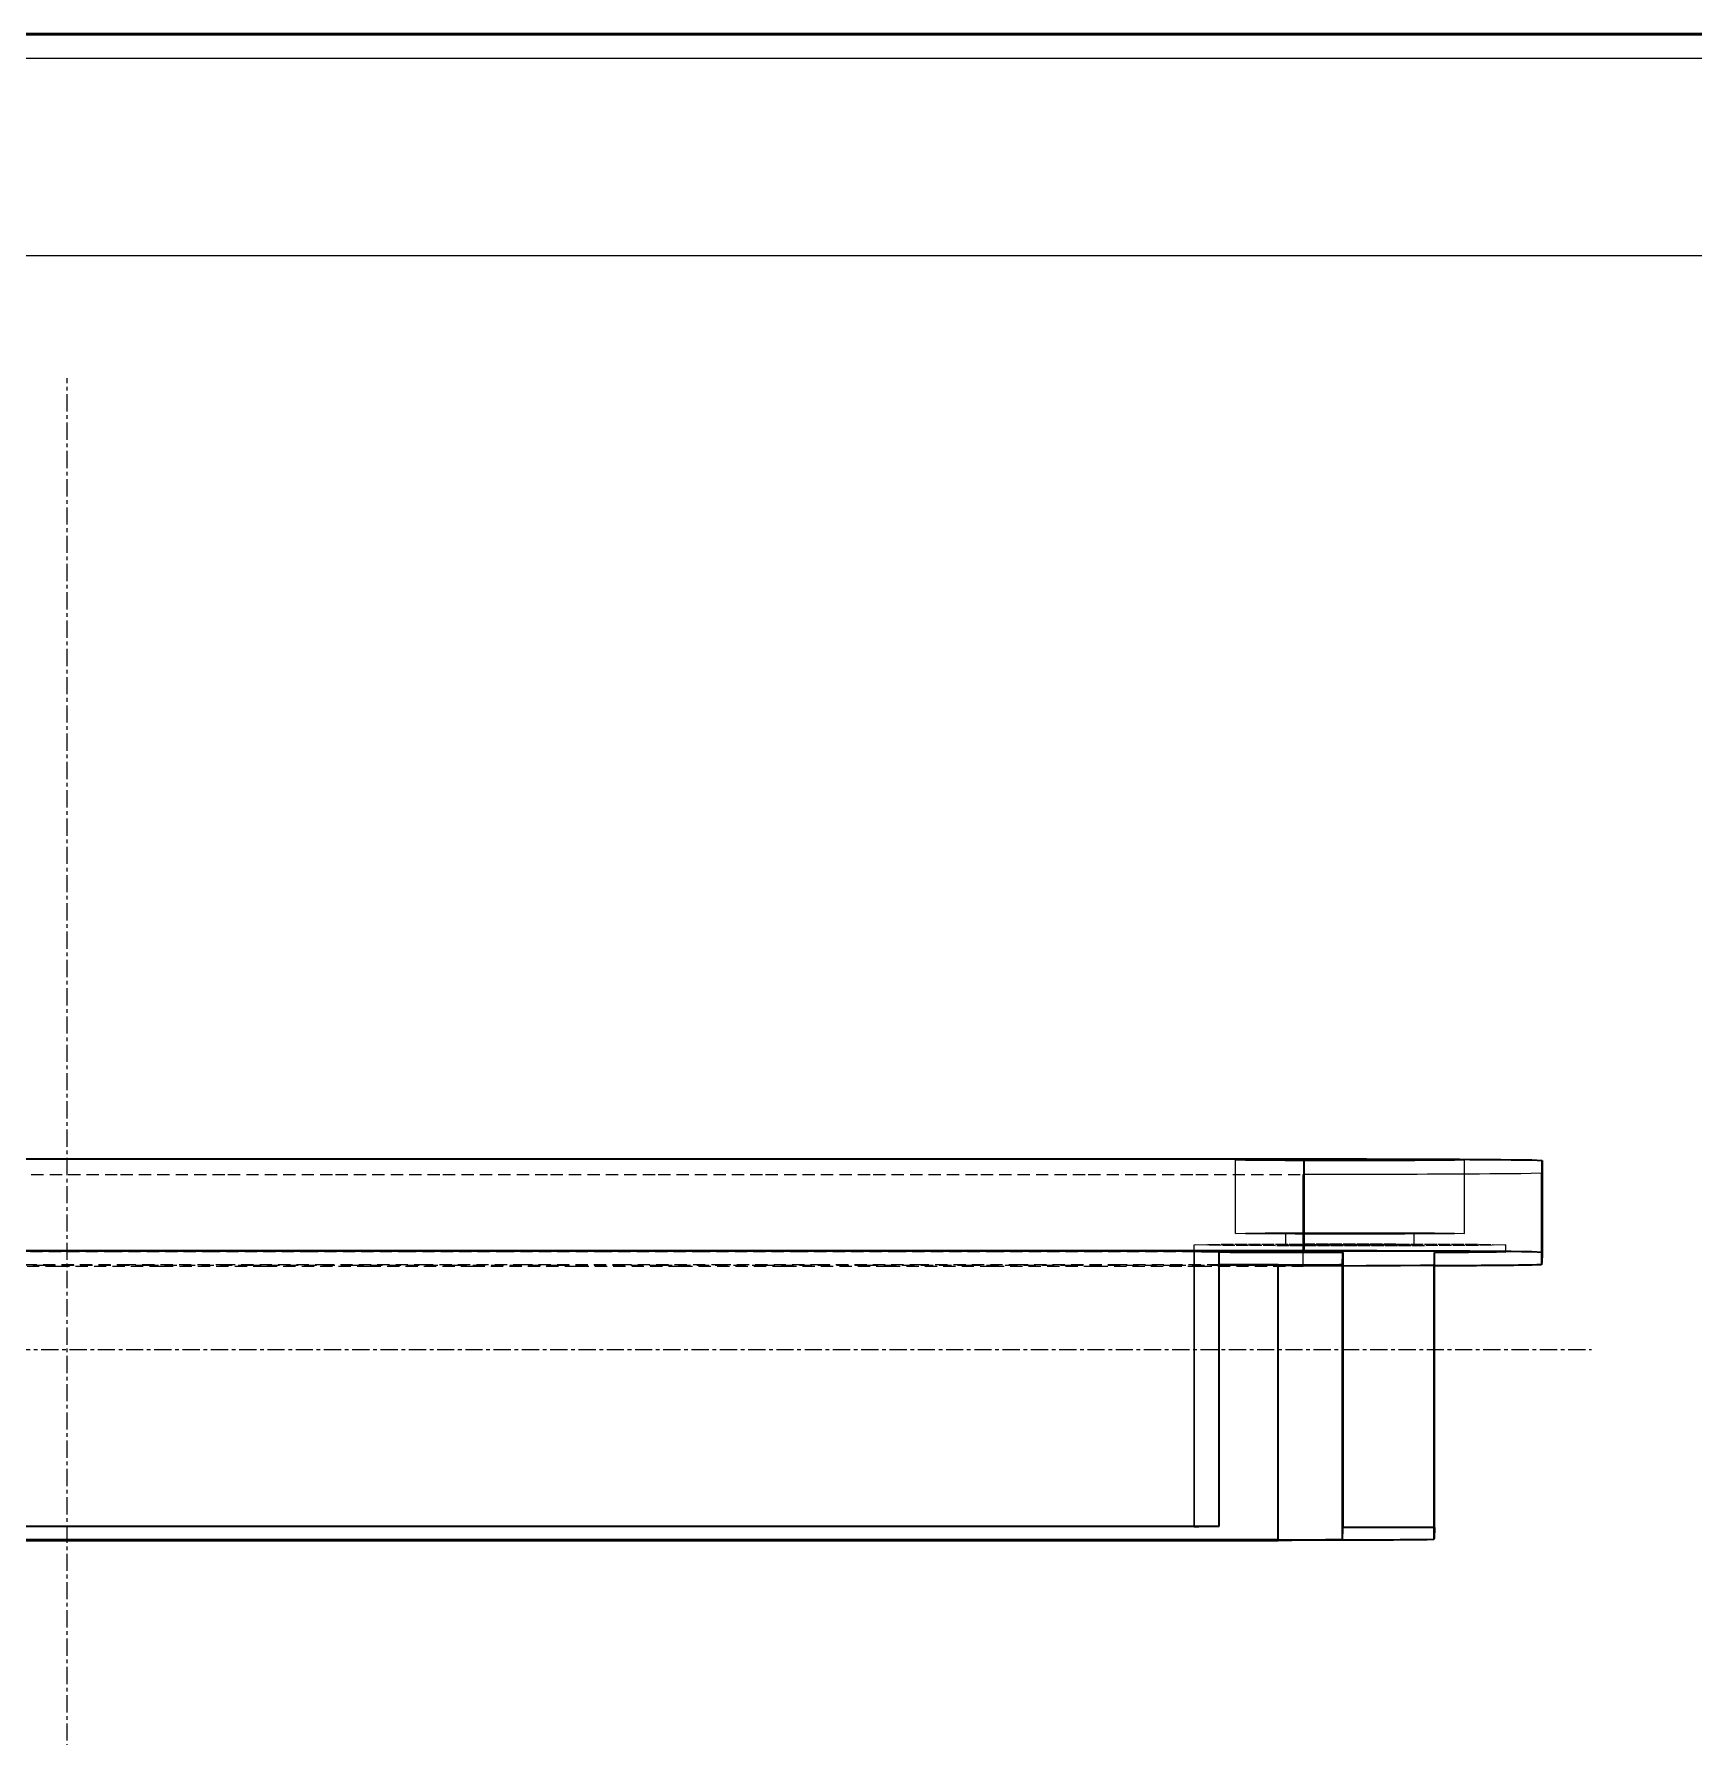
# Model space of a CAD drawing. Header units: millimetres. Extents: x 10 to 410, y 10 to 287.
# Drawn here: x 76.7 to 144.2, y 217.8 to 287 of the extents above; entities that cross this region are included whole.
import ezdxf

# ---------------------------------------------------------------- set-up
doc = ezdxf.new("R2010")
doc.units = ezdxf.units.MM
doc.linetypes.add('CENTER', pattern=[1.15, 0.7, -0.15, 0.15, -0.15])
doc.linetypes.add('DASHED', pattern=[0.75, 0.5, -0.25])
for name, color, linetype, lineweight in [('BORDER', 7, 'CONTINUOUS', 50), ('CENTER', 4, 'CENTER', 13), ('HIDDEN', 8, 'DASHED', 18), ('TITLE_BLOCK', 7, 'CONTINUOUS', 25), ('VISIBLE', 7, 'CONTINUOUS', 35)]:
    doc.layers.add(name, color=color, linetype=linetype, lineweight=lineweight)

msp = doc.modelspace()

# ---------------------------------------------------------------- linework, layer by layer
at = {"layer": 'BORDER'}
msp.add_lwpolyline([(10, 10), (410, 10), (410, 287), (10, 287)], close=True, dxfattribs=at)
at = {"layer": 'CENTER'}
for p, q in [((78, 190), (78, 273)), ((16, 233.5), (140, 233.5))]:
    msp.add_line(p, q, dxfattribs=at)
at = {"layer": 'HIDDEN'}
for points in [[(125.519, 241.207), (125.924, 241.219), (126.329, 241.223), (126.734, 241.226), (127.139, 241.229), (127.544, 241.231), (127.949, 241.232), (128.354, 241.233), (128.759, 241.234), (129.164, 241.235), (129.569, 241.235), (129.974, 241.235), (130.379, 241.235), (130.784, 241.235), (131.189, 241.235), (131.594, 241.234), (131.999, 241.233), (132.404, 241.232), (132.809, 241.231), (133.214, 241.229), (133.619, 241.226), (134.024, 241.223), (134.429, 241.219), (134.834, 241.207)], [(134.834, 241.207), (134.429, 241.196), (134.024, 241.192), (133.619, 241.189), (133.214, 241.186), (132.809, 241.184), (132.404, 241.183), (131.999, 241.182), (131.594, 241.181), (131.189, 241.18), (130.784, 241.18), (130.379, 241.179), (129.974, 241.179), (129.569, 241.18), (129.164, 241.18), (128.759, 241.181), (128.354, 241.182), (127.949, 241.183), (127.544, 241.184), (127.139, 241.186), (126.734, 241.189), (126.329, 241.192), (125.924, 241.196), (125.519, 241.207)], [(125.519, 238.227), (125.519, 238.356), (125.519, 238.486), (125.519, 238.616), (125.519, 238.745), (125.519, 238.875), (125.519, 239.004), (125.519, 239.134), (125.519, 239.264), (125.519, 239.393), (125.519, 239.523), (125.519, 239.652), (125.519, 239.782), (125.519, 239.912), (125.519, 240.041), (125.519, 240.171), (125.519, 240.3), (125.519, 240.43), (125.519, 240.559), (125.519, 240.689), (125.519, 240.819), (125.519, 240.948), (125.519, 241.078), (125.519, 241.207)], [(134.834, 241.207), (134.834, 241.207), (134.834, 241.207), (134.834, 241.207), (134.834, 241.207), (134.834, 241.207), (134.834, 241.207), (134.834, 241.207), (134.834, 241.207), (134.834, 241.207), (134.834, 241.207), (134.834, 241.207), (134.834, 241.207), (134.834, 241.207), (134.834, 241.207), (134.834, 241.207), (134.834, 241.207), (134.834, 241.207), (134.834, 241.207), (134.834, 241.207), (134.834, 241.207), (134.834, 241.207), (134.834, 241.207), (134.834, 241.207)], [(134.834, 238.227), (134.834, 238.356), (134.834, 238.486), (134.834, 238.616), (134.834, 238.745), (134.834, 238.875), (134.834, 239.004), (134.834, 239.134), (134.834, 239.264), (134.834, 239.393), (134.834, 239.523), (134.834, 239.652), (134.834, 239.782), (134.834, 239.912), (134.834, 240.041), (134.834, 240.171), (134.834, 240.3), (134.834, 240.43), (134.834, 240.559), (134.834, 240.689), (134.834, 240.819), (134.834, 240.948), (134.834, 241.078), (134.834, 241.207)], [(138, 241.196), (137.999, 241.174), (137.997, 241.151), (137.996, 241.129), (137.995, 241.106), (137.994, 241.084), (137.992, 241.062), (137.991, 241.039), (137.99, 241.017), (137.989, 240.994), (137.987, 240.972), (137.986, 240.949), (137.985, 240.927), (137.983, 240.904), (137.982, 240.882), (137.981, 240.86), (137.98, 240.837), (137.978, 240.815), (137.977, 240.792), (137.976, 240.77), (137.974, 240.747), (137.973, 240.725), (137.972, 240.703), (137.971, 240.68)], [(27.684, 240.622), (32.058, 240.622), (36.431, 240.622), (40.805, 240.622), (45.179, 240.622), (49.553, 240.622), (53.926, 240.622), (58.3, 240.622), (62.674, 240.622), (67.048, 240.622), (71.421, 240.622), (75.795, 240.622), (80.169, 240.622), (84.543, 240.622), (88.916, 240.622), (93.29, 240.622), (97.664, 240.622), (102.038, 240.622), (106.411, 240.622), (110.785, 240.622), (115.159, 240.622), (119.533, 240.622), (123.907, 240.622), (128.28, 240.622)], [(137.971, 240.68), (137.55, 240.663), (137.129, 240.656), (136.708, 240.651), (136.286, 240.647), (135.865, 240.644), (135.443, 240.641), (135.022, 240.638), (134.601, 240.636), (134.179, 240.634), (133.758, 240.632), (133.337, 240.63), (132.915, 240.629), (132.494, 240.628), (132.073, 240.626), (131.651, 240.625), (131.23, 240.625), (130.808, 240.624), (130.387, 240.623), (129.966, 240.623), (129.544, 240.622), (129.123, 240.622), (128.702, 240.622), (128.28, 240.622)], [(128.28, 236.896), (128.28, 237.058), (128.28, 237.22), (128.28, 237.382), (128.28, 237.544), (128.28, 237.706), (128.28, 237.868), (128.28, 238.03), (128.28, 238.192), (128.28, 238.354), (128.28, 238.516), (128.28, 238.678), (128.28, 238.84), (128.28, 239.002), (128.28, 239.164), (128.28, 239.326), (128.28, 239.488), (128.28, 239.65), (128.28, 239.812), (128.28, 239.974), (128.28, 240.136), (128.28, 240.298), (128.28, 240.46), (128.28, 240.622)], [(137.971, 236.954), (137.971, 237.116), (137.971, 237.278), (137.971, 237.44), (137.971, 237.602), (137.971, 237.764), (137.971, 237.926), (137.971, 238.088), (137.971, 238.25), (137.971, 238.412), (137.971, 238.574), (137.971, 238.736), (137.971, 238.898), (137.971, 239.06), (137.971, 239.222), (137.971, 239.384), (137.971, 239.546), (137.971, 239.708), (137.971, 239.87), (137.971, 240.032), (137.971, 240.194), (137.971, 240.356), (137.971, 240.518), (137.971, 240.68)], [(125.519, 238.227), (125.924, 238.238), (126.329, 238.243), (126.734, 238.246), (127.139, 238.248), (127.544, 238.25), (127.949, 238.251), (128.354, 238.253), (128.759, 238.254), (129.164, 238.254), (129.569, 238.255), (129.974, 238.255), (130.379, 238.255), (130.784, 238.255), (131.189, 238.254), (131.594, 238.254), (131.999, 238.253), (132.404, 238.251), (132.809, 238.25), (133.214, 238.248), (133.619, 238.246), (134.024, 238.243), (134.429, 238.238), (134.834, 238.227)], [(134.834, 238.227), (134.429, 238.215), (134.024, 238.211), (133.619, 238.208), (133.214, 238.206), (132.809, 238.204), (132.404, 238.202), (131.999, 238.201), (131.594, 238.2), (131.189, 238.199), (130.784, 238.199), (130.379, 238.199), (129.974, 238.199), (129.569, 238.199), (129.164, 238.199), (128.759, 238.2), (128.354, 238.201), (127.949, 238.202), (127.544, 238.204), (127.139, 238.206), (126.734, 238.208), (126.329, 238.211), (125.924, 238.215), (125.519, 238.227)], [(127.568, 238.227), (127.795, 238.233), (128.022, 238.236), (128.249, 238.237), (128.475, 238.239), (128.702, 238.24), (128.929, 238.241), (129.156, 238.241), (129.383, 238.242), (129.609, 238.242), (129.836, 238.242), (130.063, 238.243), (130.29, 238.243), (130.517, 238.242), (130.743, 238.242), (130.97, 238.242), (131.197, 238.241), (131.424, 238.241), (131.651, 238.24), (131.877, 238.239), (132.104, 238.237), (132.331, 238.236), (132.558, 238.233), (132.785, 238.227)], [(132.785, 238.227), (132.558, 238.22), (132.331, 238.218), (132.104, 238.216), (131.878, 238.215), (131.651, 238.214), (131.424, 238.213), (131.197, 238.212), (130.97, 238.212), (130.744, 238.212), (130.517, 238.211), (130.29, 238.211), (130.063, 238.211), (129.836, 238.211), (129.609, 238.212), (129.383, 238.212), (129.156, 238.212), (128.929, 238.213), (128.702, 238.214), (128.475, 238.215), (128.249, 238.216), (128.022, 238.218), (127.795, 238.22), (127.568, 238.227)], [(127.568, 237.761), (127.568, 237.781), (127.568, 237.802), (127.568, 237.822), (127.568, 237.842), (127.568, 237.862), (127.568, 237.883), (127.568, 237.903), (127.568, 237.923), (127.568, 237.943), (127.568, 237.964), (127.568, 237.984), (127.568, 238.004), (127.568, 238.024), (127.568, 238.045), (127.568, 238.065), (127.568, 238.085), (127.568, 238.105), (127.568, 238.126), (127.568, 238.146), (127.568, 238.166), (127.568, 238.186), (127.568, 238.207), (127.568, 238.227)], [(132.785, 238.227), (132.785, 238.227), (132.785, 238.227), (132.785, 238.227), (132.785, 238.227), (132.785, 238.227), (132.785, 238.227), (132.785, 238.227), (132.785, 238.227), (132.785, 238.227), (132.785, 238.227), (132.785, 238.227), (132.785, 238.227), (132.785, 238.227), (132.785, 238.227), (132.785, 238.227), (132.785, 238.227), (132.785, 238.227), (132.785, 238.227), (132.785, 238.227), (132.785, 238.227), (132.785, 238.227), (132.785, 238.227), (132.785, 238.227)], [(132.785, 237.761), (132.785, 237.781), (132.785, 237.802), (132.785, 237.822), (132.785, 237.842), (132.785, 237.862), (132.785, 237.883), (132.785, 237.903), (132.785, 237.923), (132.785, 237.943), (132.785, 237.964), (132.785, 237.984), (132.785, 238.004), (132.785, 238.024), (132.785, 238.045), (132.785, 238.065), (132.785, 238.085), (132.785, 238.105), (132.785, 238.126), (132.785, 238.146), (132.785, 238.166), (132.785, 238.186), (132.785, 238.207), (132.785, 238.227)], [(134.834, 238.227), (134.834, 238.227), (134.834, 238.227), (134.834, 238.227), (134.834, 238.227), (134.834, 238.227), (134.834, 238.227), (134.834, 238.227), (134.834, 238.227), (134.834, 238.227), (134.834, 238.227), (134.834, 238.227), (134.834, 238.227), (134.834, 238.227), (134.834, 238.227), (134.834, 238.227), (134.834, 238.227), (134.834, 238.227), (134.834, 238.227), (134.834, 238.227), (134.834, 238.227), (134.834, 238.227), (134.834, 238.227), (134.834, 238.227)], [(123.843, 237.761), (124.393, 237.777), (124.944, 237.783), (125.494, 237.787), (126.045, 237.79), (126.596, 237.793), (127.147, 237.795), (127.698, 237.796), (128.249, 237.797), (128.799, 237.798), (129.35, 237.799), (129.901, 237.799), (130.452, 237.799), (131.003, 237.799), (131.553, 237.798), (132.104, 237.797), (132.655, 237.796), (133.206, 237.795), (133.757, 237.793), (134.308, 237.79), (134.858, 237.787), (135.409, 237.783), (135.96, 237.777), (136.51, 237.761)], [(136.51, 237.761), (135.96, 237.746), (135.409, 237.74), (134.858, 237.735), (134.308, 237.732), (133.757, 237.73), (133.206, 237.728), (132.655, 237.726), (132.104, 237.725), (131.554, 237.724), (131.003, 237.723), (130.452, 237.723), (129.901, 237.723), (129.35, 237.723), (128.799, 237.724), (128.249, 237.725), (127.698, 237.726), (127.147, 237.728), (126.596, 237.73), (126.045, 237.732), (125.495, 237.735), (124.944, 237.74), (124.393, 237.746), (123.843, 237.761)], [(123.843, 226.305), (123.843, 226.803), (123.843, 227.301), (123.843, 227.799), (123.843, 228.297), (123.843, 228.795), (123.843, 229.293), (123.843, 229.791), (123.843, 230.289), (123.843, 230.788), (123.843, 231.286), (123.843, 231.784), (123.843, 232.282), (123.843, 232.78), (123.843, 233.278), (123.843, 233.776), (123.843, 234.274), (123.843, 234.772), (123.843, 235.271), (123.843, 235.769), (123.843, 236.267), (123.843, 236.765), (123.843, 237.263), (123.843, 237.761)], [(127.568, 237.761), (127.795, 237.768), (128.022, 237.77), (128.249, 237.772), (128.475, 237.773), (128.702, 237.774), (128.929, 237.775), (129.156, 237.776), (129.383, 237.776), (129.609, 237.776), (129.836, 237.777), (130.063, 237.777), (130.29, 237.777), (130.517, 237.777), (130.743, 237.776), (130.97, 237.776), (131.197, 237.776), (131.424, 237.775), (131.651, 237.774), (131.877, 237.773), (132.104, 237.772), (132.331, 237.77), (132.558, 237.768), (132.785, 237.761)], [(132.785, 237.761), (132.558, 237.755), (132.331, 237.752), (132.104, 237.751), (131.878, 237.749), (131.651, 237.748), (131.424, 237.747), (131.197, 237.747), (130.97, 237.746), (130.744, 237.746), (130.517, 237.746), (130.29, 237.745), (130.063, 237.745), (129.836, 237.746), (129.609, 237.746), (129.383, 237.746), (129.156, 237.747), (128.929, 237.747), (128.702, 237.748), (128.475, 237.749), (128.249, 237.751), (128.022, 237.752), (127.795, 237.755), (127.568, 237.761)], [(132.785, 237.761), (132.785, 237.761), (132.785, 237.761), (132.785, 237.761), (132.785, 237.761), (132.785, 237.761), (132.785, 237.761), (132.785, 237.761), (132.785, 237.761), (132.785, 237.761), (132.785, 237.761), (132.785, 237.761), (132.785, 237.761), (132.785, 237.761), (132.785, 237.761), (132.785, 237.761), (132.785, 237.761), (132.785, 237.761), (132.785, 237.761), (132.785, 237.761), (132.785, 237.761), (132.785, 237.761), (132.785, 237.761), (132.785, 237.761)], [(136.51, 237.761), (136.51, 237.761), (136.51, 237.761), (136.51, 237.761), (136.51, 237.761), (136.51, 237.761), (136.51, 237.761), (136.51, 237.761), (136.51, 237.761), (136.51, 237.761), (136.51, 237.761), (136.51, 237.761), (136.51, 237.761), (136.51, 237.761), (136.51, 237.761), (136.51, 237.761), (136.51, 237.761), (136.51, 237.761), (136.51, 237.761), (136.51, 237.761), (136.51, 237.761), (136.51, 237.761), (136.51, 237.761), (136.51, 237.761)], [(136.51, 237.482), (136.51, 237.494), (136.51, 237.506), (136.51, 237.518), (136.51, 237.53), (136.51, 237.542), (136.51, 237.555), (136.51, 237.567), (136.51, 237.579), (136.51, 237.591), (136.51, 237.603), (136.51, 237.615), (136.51, 237.628), (136.51, 237.64), (136.51, 237.652), (136.51, 237.664), (136.51, 237.676), (136.51, 237.688), (136.51, 237.7), (136.51, 237.713), (136.51, 237.725), (136.51, 237.737), (136.51, 237.749), (136.51, 237.761)], [(127.257, 236.922), (123.078, 236.922), (118.899, 236.922), (114.72, 236.922), (110.541, 236.922), (106.361, 236.922), (102.182, 236.922), (98.003, 236.922), (93.824, 236.922), (89.645, 236.922), (85.466, 236.922), (81.286, 236.922), (77.107, 236.923), (72.928, 236.923), (68.749, 236.923), (64.57, 236.923), (60.391, 236.923), (56.211, 236.923), (52.032, 236.923), (47.853, 236.923), (43.674, 236.923), (39.495, 236.923), (35.316, 236.923), (31.137, 236.923)], [(31.137, 236.896), (35.36, 236.896), (39.584, 236.896), (43.807, 236.896), (48.031, 236.896), (52.255, 236.896), (56.478, 236.896), (60.702, 236.896), (64.926, 236.896), (69.149, 236.896), (73.373, 236.896), (77.597, 236.896), (81.82, 236.896), (86.044, 236.896), (90.267, 236.896), (94.491, 236.896), (98.715, 236.896), (102.938, 236.896), (107.162, 236.896), (111.386, 236.896), (115.609, 236.896), (119.833, 236.896), (124.057, 236.896), (128.28, 236.896)], [(124.863, 236.945), (120.833, 236.945), (116.802, 236.945), (112.771, 236.945), (108.74, 236.945), (104.709, 236.945), (100.678, 236.945), (96.647, 236.945), (92.616, 236.945), (88.585, 236.945), (84.554, 236.945), (80.523, 236.945), (76.492, 236.945), (72.461, 236.945), (68.43, 236.945), (64.399, 236.945), (60.368, 236.945), (56.337, 236.945), (52.306, 236.945), (48.275, 236.945), (44.244, 236.945), (40.213, 236.945), (36.182, 236.945), (32.151, 236.945)], [(123.849, 237.48), (119.863, 237.48), (115.878, 237.48), (111.892, 237.48), (107.907, 237.48), (103.921, 237.48), (99.936, 237.48), (95.95, 237.48), (91.965, 237.48), (87.979, 237.48), (83.993, 237.48), (80.008, 237.48), (76.022, 237.48), (72.037, 237.48), (68.051, 237.48), (64.066, 237.48), (60.08, 237.48), (56.095, 237.48), (52.109, 237.48), (48.124, 237.48), (44.138, 237.48), (40.153, 237.48), (36.167, 237.48), (32.182, 237.48)], [(123.849, 226.306), (123.849, 226.792), (123.849, 227.278), (123.849, 227.764), (123.849, 228.249), (123.849, 228.735), (123.849, 229.221), (123.849, 229.707), (123.849, 230.193), (123.849, 230.679), (123.849, 231.164), (123.849, 231.65), (123.849, 232.136), (123.849, 232.622), (123.849, 233.108), (123.849, 233.593), (123.849, 234.079), (123.849, 234.565), (123.849, 235.051), (123.849, 235.537), (123.849, 236.023), (123.849, 236.508), (123.849, 236.994), (123.849, 237.48)], [(124.863, 237.461), (124.819, 237.461), (124.775, 237.462), (124.731, 237.462), (124.687, 237.463), (124.643, 237.463), (124.599, 237.464), (124.555, 237.464), (124.51, 237.465), (124.466, 237.465), (124.422, 237.466), (124.378, 237.466), (124.334, 237.467), (124.29, 237.468), (124.246, 237.468), (124.202, 237.469), (124.157, 237.47), (124.113, 237.471), (124.069, 237.472), (124.025, 237.473), (123.981, 237.474), (123.937, 237.475), (123.893, 237.477), (123.849, 237.48)], [(127.257, 236.922), (127.533, 236.922), (127.808, 236.923), (128.084, 236.923), (128.359, 236.923), (128.635, 236.923), (128.91, 236.924), (129.186, 236.924), (129.461, 236.925), (129.737, 236.925), (130.012, 236.926), (130.288, 236.927), (130.563, 236.928), (130.839, 236.929), (131.114, 236.93), (131.39, 236.932), (131.665, 236.933), (131.941, 236.935), (132.216, 236.937), (132.492, 236.939), (132.767, 236.942), (133.043, 236.945), (133.318, 236.949), (133.593, 236.961)], [(127.257, 225.745), (127.257, 226.231), (127.257, 226.717), (127.257, 227.203), (127.257, 227.689), (127.257, 228.175), (127.257, 228.661), (127.257, 229.147), (127.257, 229.633), (127.257, 230.119), (127.257, 230.605), (127.257, 231.091), (127.257, 231.577), (127.257, 232.063), (127.257, 232.549), (127.257, 233.035), (127.257, 233.521), (127.257, 234.007), (127.257, 234.493), (127.257, 234.979), (127.257, 235.465), (127.257, 235.95), (127.257, 236.436), (127.257, 236.922)], [(133.621, 236.906), (133.389, 236.905), (133.157, 236.904), (132.924, 236.903), (132.692, 236.902), (132.46, 236.902), (132.228, 236.901), (131.996, 236.9), (131.763, 236.9), (131.531, 236.899), (131.299, 236.899), (131.067, 236.898), (130.835, 236.898), (130.602, 236.898), (130.37, 236.897), (130.138, 236.897), (129.906, 236.897), (129.674, 236.897), (129.441, 236.896), (129.209, 236.896), (128.977, 236.896), (128.745, 236.896), (128.512, 236.896), (128.28, 236.896)], [(133.593, 236.961), (133.594, 236.982), (133.596, 237.003), (133.597, 237.024), (133.598, 237.046), (133.599, 237.067), (133.6, 237.088), (133.602, 237.109), (133.603, 237.131), (133.604, 237.152), (133.605, 237.173), (133.606, 237.194), (133.608, 237.216), (133.609, 237.237), (133.61, 237.258), (133.611, 237.28), (133.613, 237.301), (133.614, 237.322), (133.615, 237.343), (133.616, 237.365), (133.617, 237.386), (133.619, 237.407), (133.62, 237.428), (133.621, 237.45)], [(133.593, 225.783), (133.593, 226.269), (133.593, 226.755), (133.593, 227.241), (133.593, 227.727), (133.593, 228.213), (133.593, 228.699), (133.593, 229.185), (133.593, 229.671), (133.593, 230.157), (133.593, 230.643), (133.593, 231.129), (133.593, 231.615), (133.593, 232.101), (133.593, 232.587), (133.593, 233.073), (133.593, 233.559), (133.593, 234.045), (133.593, 234.531), (133.593, 235.017), (133.593, 235.503), (133.593, 235.989), (133.593, 236.475), (133.593, 236.961)], [(138, 237.47), (138, 237.47), (138, 237.47), (138, 237.47), (138, 237.47), (138, 237.47), (138, 237.47), (138, 237.47), (138, 237.47), (138, 237.47), (138, 237.47), (138, 237.47), (138, 237.47), (138, 237.47), (138, 237.47), (138, 237.47), (138, 237.47), (138, 237.47), (138, 237.47), (138, 237.47), (138, 237.47), (138, 237.47), (138, 237.47), (138, 237.47)]]:
    msp.add_lwpolyline(points, dxfattribs=at)
at = {"layer": 'TITLE_BLOCK'}
msp.add_lwpolyline([(12, 278), (408, 278), (408, 286), (12, 286)], close=True, dxfattribs=at)
at = {"layer": 'VISIBLE'}
for points in [[(27.72, 241.255), (32.093, 241.255), (36.467, 241.255), (40.841, 241.255), (45.215, 241.255), (49.589, 241.255), (53.962, 241.255), (58.336, 241.255), (62.71, 241.255), (67.084, 241.255), (71.457, 241.255), (75.831, 241.255), (80.205, 241.255), (84.579, 241.255), (88.952, 241.255), (93.326, 241.255), (97.7, 241.255), (102.074, 241.255), (106.447, 241.255), (110.821, 241.255), (115.195, 241.255), (119.569, 241.255), (123.942, 241.255), (128.316, 241.255)], [(128.316, 241.255), (128.737, 241.255), (129.158, 241.254), (129.579, 241.254), (130.001, 241.254), (130.422, 241.253), (130.843, 241.253), (131.264, 241.252), (131.685, 241.251), (132.106, 241.25), (132.527, 241.249), (132.948, 241.247), (133.369, 241.246), (133.79, 241.244), (134.211, 241.243), (134.632, 241.24), (135.053, 241.238), (135.474, 241.236), (135.895, 241.233), (136.317, 241.229), (136.738, 241.225), (137.159, 241.22), (137.58, 241.213), (138, 241.196)], [(128.316, 237.529), (128.316, 237.691), (128.316, 237.853), (128.316, 238.015), (128.316, 238.177), (128.316, 238.339), (128.316, 238.501), (128.316, 238.663), (128.316, 238.825), (128.316, 238.987), (128.316, 239.149), (128.316, 239.311), (128.316, 239.473), (128.316, 239.635), (128.316, 239.797), (128.316, 239.959), (128.316, 240.121), (128.316, 240.283), (128.316, 240.445), (128.316, 240.607), (128.316, 240.769), (128.316, 240.931), (128.316, 241.093), (128.316, 241.255)], [(138, 241.196), (138, 241.196), (138, 241.196), (138, 241.196), (138, 241.196), (138, 241.196), (138, 241.196), (138, 241.196), (138, 241.196), (138, 241.196), (138, 241.196), (138, 241.196), (138, 241.196), (138, 241.196), (138, 241.196), (138, 241.196), (138, 241.196), (138, 241.196), (138, 241.196), (138, 241.196), (138, 241.196), (138, 241.196), (138, 241.196), (138, 241.196)], [(138, 237.47), (138, 237.633), (138, 237.794), (138, 237.956), (138, 238.118), (138, 238.28), (138, 238.442), (138, 238.604), (138, 238.766), (138, 238.928), (138, 239.09), (138, 239.252), (138, 239.414), (138, 239.576), (138, 239.738), (138, 239.9), (138, 240.062), (138, 240.224), (138, 240.386), (138, 240.548), (138, 240.71), (138, 240.872), (138, 241.034), (138, 241.196)], [(138, 241.196), (138, 241.034), (138, 240.872), (138, 240.71), (138, 240.548), (138, 240.386), (138, 240.224), (138, 240.062), (138, 239.9), (138, 239.738), (138, 239.576), (138, 239.414), (138, 239.252), (138, 239.09), (138, 238.928), (138, 238.766), (138, 238.604), (138, 238.442), (138, 238.28), (138, 238.118), (138, 237.956), (138, 237.794), (138, 237.632), (138, 237.47)], [(27.72, 237.529), (32.093, 237.529), (36.467, 237.529), (40.841, 237.529), (45.215, 237.529), (49.589, 237.529), (53.962, 237.529), (58.336, 237.529), (62.71, 237.529), (67.084, 237.529), (71.457, 237.529), (75.831, 237.529), (80.205, 237.529), (84.579, 237.529), (88.952, 237.529), (93.326, 237.529), (97.7, 237.529), (102.074, 237.529), (106.447, 237.529), (110.821, 237.529), (115.195, 237.529), (119.569, 237.529), (123.942, 237.529), (128.316, 237.529)], [(128.316, 237.529), (128.737, 237.529), (129.158, 237.529), (129.579, 237.528), (130.001, 237.528), (130.422, 237.527), (130.843, 237.527), (131.264, 237.526), (131.685, 237.525), (132.106, 237.524), (132.527, 237.523), (132.948, 237.522), (133.369, 237.52), (133.79, 237.519), (134.211, 237.517), (134.632, 237.515), (135.053, 237.512), (135.474, 237.51), (135.895, 237.507), (136.317, 237.503), (136.738, 237.499), (137.159, 237.494), (137.58, 237.487), (138, 237.47)], [(124.863, 237.502), (120.79, 237.502), (116.716, 237.502), (112.643, 237.502), (108.569, 237.502), (104.495, 237.502), (100.422, 237.503), (96.348, 237.503), (92.274, 237.503), (88.201, 237.503), (84.127, 237.503), (80.053, 237.503), (75.98, 237.503), (71.906, 237.503), (67.832, 237.503), (63.759, 237.503), (59.685, 237.503), (55.611, 237.503), (51.538, 237.503), (47.464, 237.503), (43.39, 237.503), (39.317, 237.503), (35.243, 237.503), (31.169, 237.503)], [(124.863, 237.502), (125.37, 237.507), (125.876, 237.51), (126.383, 237.512), (126.889, 237.514), (127.395, 237.516), (127.902, 237.517), (128.408, 237.518), (128.915, 237.519), (129.421, 237.52), (129.928, 237.52), (130.434, 237.52), (130.94, 237.52), (131.447, 237.519), (131.953, 237.518), (132.46, 237.517), (132.966, 237.516), (133.472, 237.514), (133.979, 237.512), (134.485, 237.51), (134.992, 237.506), (135.498, 237.502), (136.004, 237.497), (136.51, 237.482)], [(124.863, 226.325), (124.863, 226.811), (124.863, 227.297), (124.863, 227.783), (124.863, 228.269), (124.863, 228.755), (124.863, 229.241), (124.863, 229.727), (124.863, 230.213), (124.863, 230.699), (124.863, 231.185), (124.863, 231.671), (124.863, 232.157), (124.863, 232.643), (124.863, 233.129), (124.863, 233.615), (124.863, 234.101), (124.863, 234.587), (124.863, 235.073), (124.863, 235.559), (124.863, 236.045), (124.863, 236.531), (124.863, 237.017), (124.863, 237.502)], [(129.895, 237.444), (129.676, 237.444), (129.457, 237.444), (129.239, 237.444), (129.02, 237.444), (128.801, 237.444), (128.582, 237.445), (128.364, 237.445), (128.145, 237.446), (127.926, 237.446), (127.707, 237.447), (127.489, 237.447), (127.27, 237.448), (127.051, 237.449), (126.832, 237.449), (126.614, 237.45), (126.395, 237.451), (126.176, 237.452), (125.957, 237.453), (125.738, 237.454), (125.52, 237.456), (125.301, 237.457), (125.082, 237.459), (124.863, 237.461)], [(127.258, 236.945), (127.154, 236.945), (127.05, 236.945), (126.946, 236.945), (126.842, 236.945), (126.738, 236.945), (126.634, 236.945), (126.53, 236.945), (126.425, 236.945), (126.321, 236.945), (126.217, 236.945), (126.113, 236.945), (126.009, 236.945), (125.905, 236.945), (125.801, 236.945), (125.697, 236.945), (125.592, 236.945), (125.488, 236.945), (125.384, 236.945), (125.28, 236.945), (125.176, 236.945), (125.072, 236.945), (124.968, 236.945), (124.863, 236.945)], [(127.258, 236.945), (127.372, 236.945), (127.485, 236.945), (127.599, 236.945), (127.712, 236.945), (127.826, 236.945), (127.939, 236.945), (128.053, 236.946), (128.166, 236.946), (128.279, 236.946), (128.393, 236.946), (128.506, 236.947), (128.62, 236.947), (128.733, 236.948), (128.847, 236.948), (128.96, 236.949), (129.074, 236.949), (129.187, 236.95), (129.3, 236.951), (129.414, 236.952), (129.527, 236.953), (129.641, 236.954), (129.754, 236.956), (129.867, 236.961)], [(127.258, 225.768), (127.258, 226.254), (127.258, 226.74), (127.258, 227.226), (127.258, 227.712), (127.258, 228.197), (127.258, 228.683), (127.258, 229.169), (127.258, 229.655), (127.258, 230.141), (127.258, 230.627), (127.258, 231.113), (127.258, 231.599), (127.258, 232.085), (127.258, 232.571), (127.258, 233.057), (127.258, 233.543), (127.258, 234.029), (127.258, 234.515), (127.258, 235.001), (127.258, 235.487), (127.258, 235.973), (127.258, 236.459), (127.258, 236.945)], [(129.867, 236.961), (129.869, 236.982), (129.87, 237.003), (129.871, 237.024), (129.872, 237.045), (129.873, 237.066), (129.875, 237.087), (129.876, 237.108), (129.877, 237.129), (129.878, 237.15), (129.879, 237.171), (129.881, 237.192), (129.882, 237.213), (129.883, 237.234), (129.884, 237.255), (129.885, 237.276), (129.887, 237.297), (129.888, 237.318), (129.889, 237.339), (129.89, 237.36), (129.891, 237.381), (129.892, 237.402), (129.894, 237.423), (129.895, 237.444)], [(129.867, 225.783), (129.867, 226.269), (129.867, 226.755), (129.867, 227.241), (129.867, 227.727), (129.867, 228.213), (129.867, 228.699), (129.867, 229.185), (129.867, 229.671), (129.867, 230.157), (129.867, 230.643), (129.867, 231.129), (129.867, 231.615), (129.867, 232.101), (129.867, 232.587), (129.867, 233.073), (129.867, 233.559), (129.867, 234.045), (129.867, 234.531), (129.867, 235.017), (129.867, 235.503), (129.867, 235.989), (129.867, 236.475), (129.867, 236.961)], [(129.895, 226.266), (129.895, 226.752), (129.895, 227.238), (129.895, 227.724), (129.895, 228.21), (129.895, 228.696), (129.895, 229.182), (129.895, 229.668), (129.895, 230.154), (129.895, 230.64), (129.895, 231.126), (129.895, 231.612), (129.895, 232.098), (129.895, 232.584), (129.895, 233.07), (129.895, 233.556), (129.895, 234.042), (129.895, 234.528), (129.895, 235.014), (129.895, 235.5), (129.895, 235.986), (129.895, 236.472), (129.895, 236.958), (129.895, 237.444)], [(136.51, 237.482), (136.385, 237.474), (136.26, 237.471), (136.134, 237.469), (136.008, 237.467), (135.883, 237.465), (135.757, 237.464), (135.631, 237.462), (135.506, 237.461), (135.38, 237.46), (135.254, 237.459), (135.129, 237.458), (135.003, 237.457), (134.877, 237.456), (134.752, 237.455), (134.626, 237.455), (134.501, 237.454), (134.375, 237.453), (134.249, 237.452), (134.124, 237.452), (133.998, 237.451), (133.872, 237.451), (133.747, 237.45), (133.621, 237.45)], [(133.621, 226.273), (133.621, 226.758), (133.621, 227.244), (133.621, 227.73), (133.621, 228.216), (133.621, 228.702), (133.621, 229.188), (133.621, 229.674), (133.621, 230.16), (133.621, 230.646), (133.621, 231.132), (133.621, 231.618), (133.621, 232.104), (133.621, 232.59), (133.621, 233.076), (133.621, 233.562), (133.621, 234.048), (133.621, 234.534), (133.621, 235.02), (133.621, 235.506), (133.621, 235.992), (133.621, 236.478), (133.621, 236.964), (133.621, 237.45)], [(137.971, 236.954), (137.782, 236.943), (137.593, 236.938), (137.404, 236.935), (137.215, 236.932), (137.026, 236.929), (136.837, 236.927), (136.647, 236.925), (136.458, 236.923), (136.269, 236.921), (136.08, 236.92), (135.891, 236.918), (135.702, 236.917), (135.513, 236.916), (135.323, 236.914), (135.134, 236.913), (134.945, 236.912), (134.756, 236.911), (134.567, 236.91), (134.378, 236.909), (134.188, 236.908), (133.999, 236.907), (133.81, 236.906), (133.621, 236.906)], [(136.51, 237.482), (136.51, 237.482), (136.51, 237.482), (136.51, 237.482), (136.51, 237.482), (136.51, 237.482), (136.51, 237.482), (136.51, 237.482), (136.51, 237.482), (136.51, 237.482), (136.51, 237.482), (136.51, 237.482), (136.51, 237.482), (136.51, 237.482), (136.51, 237.482), (136.51, 237.482), (136.51, 237.482), (136.51, 237.482), (136.51, 237.482), (136.51, 237.482), (136.51, 237.482), (136.51, 237.482), (136.51, 237.482), (136.51, 237.482)], [(138, 237.47), (137.999, 237.448), (137.997, 237.426), (137.996, 237.403), (137.995, 237.381), (137.994, 237.358), (137.992, 237.336), (137.991, 237.313), (137.99, 237.291), (137.989, 237.269), (137.987, 237.246), (137.986, 237.224), (137.985, 237.201), (137.983, 237.179), (137.982, 237.156), (137.981, 237.134), (137.98, 237.111), (137.978, 237.089), (137.977, 237.067), (137.976, 237.044), (137.974, 237.022), (137.973, 236.999), (137.972, 236.977), (137.971, 236.954)], [(138, 237.47), (138, 237.47), (138, 237.47), (138, 237.47), (138, 237.47), (138, 237.47), (138, 237.47), (138, 237.47), (138, 237.47), (138, 237.47), (138, 237.47), (138, 237.47), (138, 237.47), (138, 237.47), (138, 237.47), (138, 237.47), (138, 237.47), (138, 237.47), (138, 237.47), (138, 237.47), (138, 237.47), (138, 237.47), (138, 237.47), (138, 237.47)], [(31.169, 226.325), (35.243, 226.325), (39.317, 226.325), (43.39, 226.325), (47.464, 226.325), (51.538, 226.325), (55.611, 226.325), (59.685, 226.325), (63.759, 226.325), (67.832, 226.325), (71.906, 226.325), (75.98, 226.325), (80.053, 226.325), (84.127, 226.325), (88.201, 226.325), (92.274, 226.325), (96.348, 226.325), (100.422, 226.325), (104.495, 226.325), (108.569, 226.325), (112.643, 226.325), (116.716, 226.325), (120.79, 226.325), (124.863, 226.325)], [(127.258, 225.768), (123.123, 225.768), (118.988, 225.768), (114.853, 225.768), (110.718, 225.768), (106.583, 225.768), (102.448, 225.768), (98.313, 225.768), (94.178, 225.768), (90.043, 225.768), (85.908, 225.768), (81.772, 225.768), (77.637, 225.768), (73.502, 225.768), (69.367, 225.768), (65.232, 225.768), (61.097, 225.768), (56.962, 225.768), (52.827, 225.768), (48.692, 225.768), (44.557, 225.768), (40.422, 225.768), (36.286, 225.768), (32.151, 225.768)], [(123.849, 226.303), (120.398, 226.303), (116.947, 226.303), (113.497, 226.303), (110.046, 226.303), (106.595, 226.303), (103.145, 226.303), (99.694, 226.303), (96.243, 226.303), (92.793, 226.303), (89.342, 226.303), (85.891, 226.303), (82.441, 226.303), (78.99, 226.303), (75.539, 226.303), (72.088, 226.303), (68.638, 226.303), (65.187, 226.303), (61.736, 226.303), (58.286, 226.303), (54.835, 226.303), (51.384, 226.303), (47.934, 226.303), (44.483, 226.303)], [(123.843, 226.305), (123.887, 226.309), (123.931, 226.311), (123.975, 226.312), (124.02, 226.313), (124.064, 226.315), (124.109, 226.315), (124.153, 226.316), (124.197, 226.317), (124.242, 226.318), (124.286, 226.319), (124.331, 226.319), (124.375, 226.32), (124.419, 226.32), (124.464, 226.321), (124.508, 226.322), (124.553, 226.322), (124.597, 226.323), (124.641, 226.323), (124.686, 226.324), (124.73, 226.324), (124.775, 226.324), (124.819, 226.325), (124.863, 226.325)], [(123.849, 226.303), (123.848, 226.303), (123.848, 226.303), (123.848, 226.303), (123.848, 226.303), (123.847, 226.303), (123.847, 226.303), (123.847, 226.303), (123.846, 226.303), (123.846, 226.303), (123.846, 226.303), (123.846, 226.303), (123.845, 226.303), (123.845, 226.303), (123.845, 226.304), (123.845, 226.304), (123.844, 226.304), (123.844, 226.304), (123.844, 226.304), (123.843, 226.304), (123.843, 226.304), (123.843, 226.304), (123.843, 226.304), (123.843, 226.305)], [(123.849, 226.303), (123.849, 226.303), (123.849, 226.303), (123.849, 226.303), (123.849, 226.303), (123.849, 226.304), (123.849, 226.304), (123.849, 226.304), (123.849, 226.304), (123.849, 226.304), (123.849, 226.304), (123.849, 226.304), (123.849, 226.305), (123.849, 226.305), (123.849, 226.305), (123.849, 226.305), (123.849, 226.305), (123.849, 226.305), (123.849, 226.305), (123.849, 226.306), (123.849, 226.306), (123.849, 226.306), (123.849, 226.306), (123.849, 226.306)], [(133.593, 225.783), (133.318, 225.772), (133.043, 225.768), (132.767, 225.765), (132.492, 225.762), (132.216, 225.76), (131.941, 225.758), (131.665, 225.756), (131.39, 225.754), (131.114, 225.753), (130.839, 225.752), (130.563, 225.751), (130.288, 225.75), (130.012, 225.749), (129.737, 225.748), (129.461, 225.748), (129.186, 225.747), (128.91, 225.747), (128.635, 225.746), (128.359, 225.746), (128.084, 225.746), (127.808, 225.745), (127.533, 225.745), (127.257, 225.745)], [(127.258, 225.768), (127.372, 225.768), (127.485, 225.768), (127.599, 225.768), (127.712, 225.768), (127.826, 225.768), (127.939, 225.768), (128.053, 225.768), (128.166, 225.769), (128.279, 225.769), (128.393, 225.769), (128.506, 225.77), (128.62, 225.77), (128.733, 225.77), (128.847, 225.771), (128.96, 225.771), (129.074, 225.772), (129.187, 225.773), (129.3, 225.774), (129.414, 225.775), (129.527, 225.776), (129.641, 225.777), (129.754, 225.779), (129.867, 225.783)], [(129.867, 225.783), (129.869, 225.804), (129.87, 225.825), (129.871, 225.846), (129.872, 225.867), (129.873, 225.888), (129.875, 225.909), (129.876, 225.93), (129.877, 225.951), (129.878, 225.972), (129.879, 225.993), (129.881, 226.014), (129.882, 226.035), (129.883, 226.056), (129.884, 226.077), (129.885, 226.098), (129.887, 226.119), (129.888, 226.14), (129.889, 226.161), (129.89, 226.182), (129.891, 226.203), (129.892, 226.224), (129.894, 226.245), (129.895, 226.266)], [(133.621, 226.273), (133.459, 226.272), (133.297, 226.271), (133.135, 226.271), (132.973, 226.27), (132.811, 226.27), (132.649, 226.269), (132.487, 226.269), (132.325, 226.269), (132.163, 226.268), (132.001, 226.268), (131.839, 226.268), (131.677, 226.267), (131.515, 226.267), (131.353, 226.267), (131.191, 226.267), (131.029, 226.267), (130.867, 226.267), (130.705, 226.267), (130.543, 226.266), (130.381, 226.266), (130.219, 226.266), (130.057, 226.266), (129.895, 226.266)], [(133.621, 226.273), (133.62, 226.251), (133.619, 226.23), (133.617, 226.209), (133.616, 226.187), (133.615, 226.166), (133.614, 226.145), (133.613, 226.124), (133.611, 226.102), (133.61, 226.081), (133.609, 226.06), (133.608, 226.039), (133.606, 226.017), (133.605, 225.996), (133.604, 225.975), (133.603, 225.953), (133.602, 225.932), (133.6, 225.911), (133.599, 225.89), (133.598, 225.868), (133.597, 225.847), (133.596, 225.826), (133.594, 225.805), (133.593, 225.783)], [(31.137, 225.745), (35.316, 225.745), (39.495, 225.745), (43.674, 225.745), (47.853, 225.745), (52.032, 225.745), (56.211, 225.745), (60.391, 225.745), (64.57, 225.745), (68.749, 225.745), (72.928, 225.745), (77.107, 225.745), (81.286, 225.745), (85.466, 225.745), (89.645, 225.745), (93.824, 225.745), (98.003, 225.745), (102.182, 225.745), (106.361, 225.745), (110.541, 225.745), (114.72, 225.745), (118.899, 225.745), (123.078, 225.745), (127.257, 225.745)]]:
    msp.add_lwpolyline(points, dxfattribs=at)

doc.saveas('drawing.dxf')
